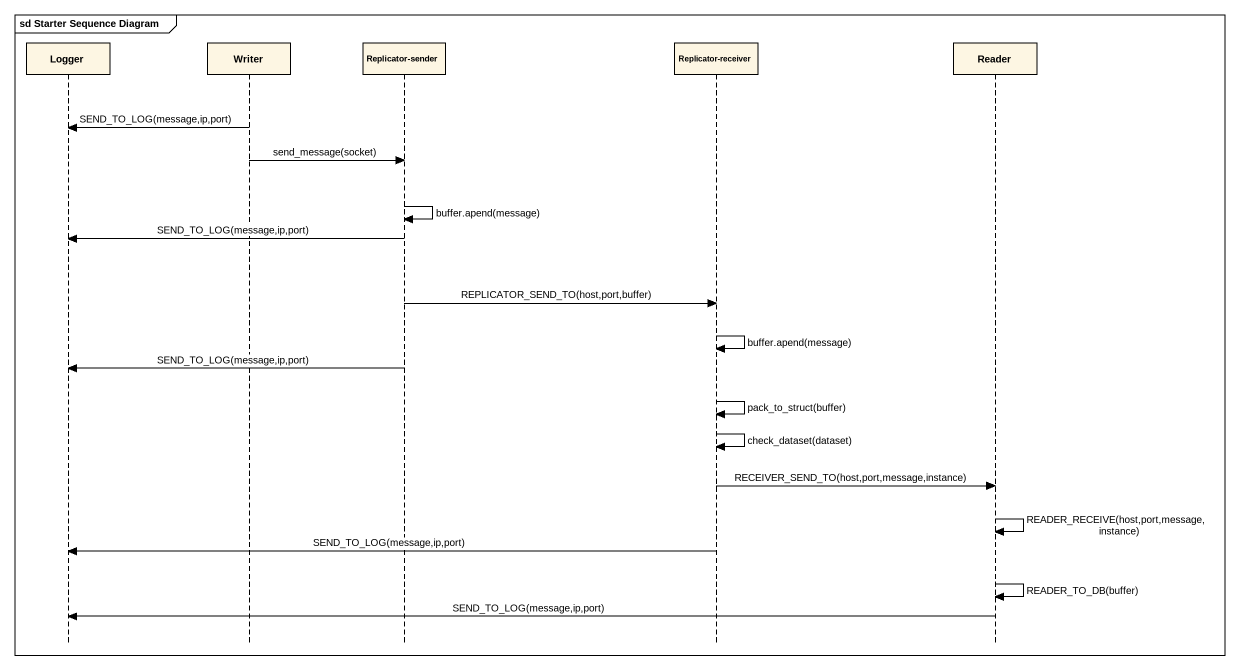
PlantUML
@startuml
mainframe sd Starter Sequence Diagram
hide footbox
participant Logger
participant Writer
participant "Replicator-sender" as Replicator_sender
participant "Replicator-receiver" as Replicator_receiver
participant Reader

Writer -> Logger : SEND_TO_LOG(message,ip,port)
Writer -> Replicator_sender : send_message(socket)
Replicator_sender -> Replicator_sender : buffer.apend(message)
Replicator_sender -> Logger : SEND_TO_LOG(message,ip,port)
Replicator_sender -> Replicator_receiver : REPLICATOR_SEND_TO(host,port,buffer)
Replicator_receiver -> Replicator_receiver : buffer.apend(message)
Replicator_sender -> Logger : SEND_TO_LOG(message,ip,port)
Replicator_receiver -> Replicator_receiver : pack_to_struct(buffer)
Replicator_receiver -> Replicator_receiver : check_dataset(dataset)
Replicator_receiver -> Reader : RECEIVER_SEND_TO(host,port,message,instance)
Reader -> Reader : READER_RECEIVE(host,port,message,instance)
Replicator_receiver -> Logger : SEND_TO_LOG(message,ip,port)
Reader -> Reader : READER_TO_DB(buffer)
Reader -> Logger : SEND_TO_LOG(message,ip,port)
@enduml
